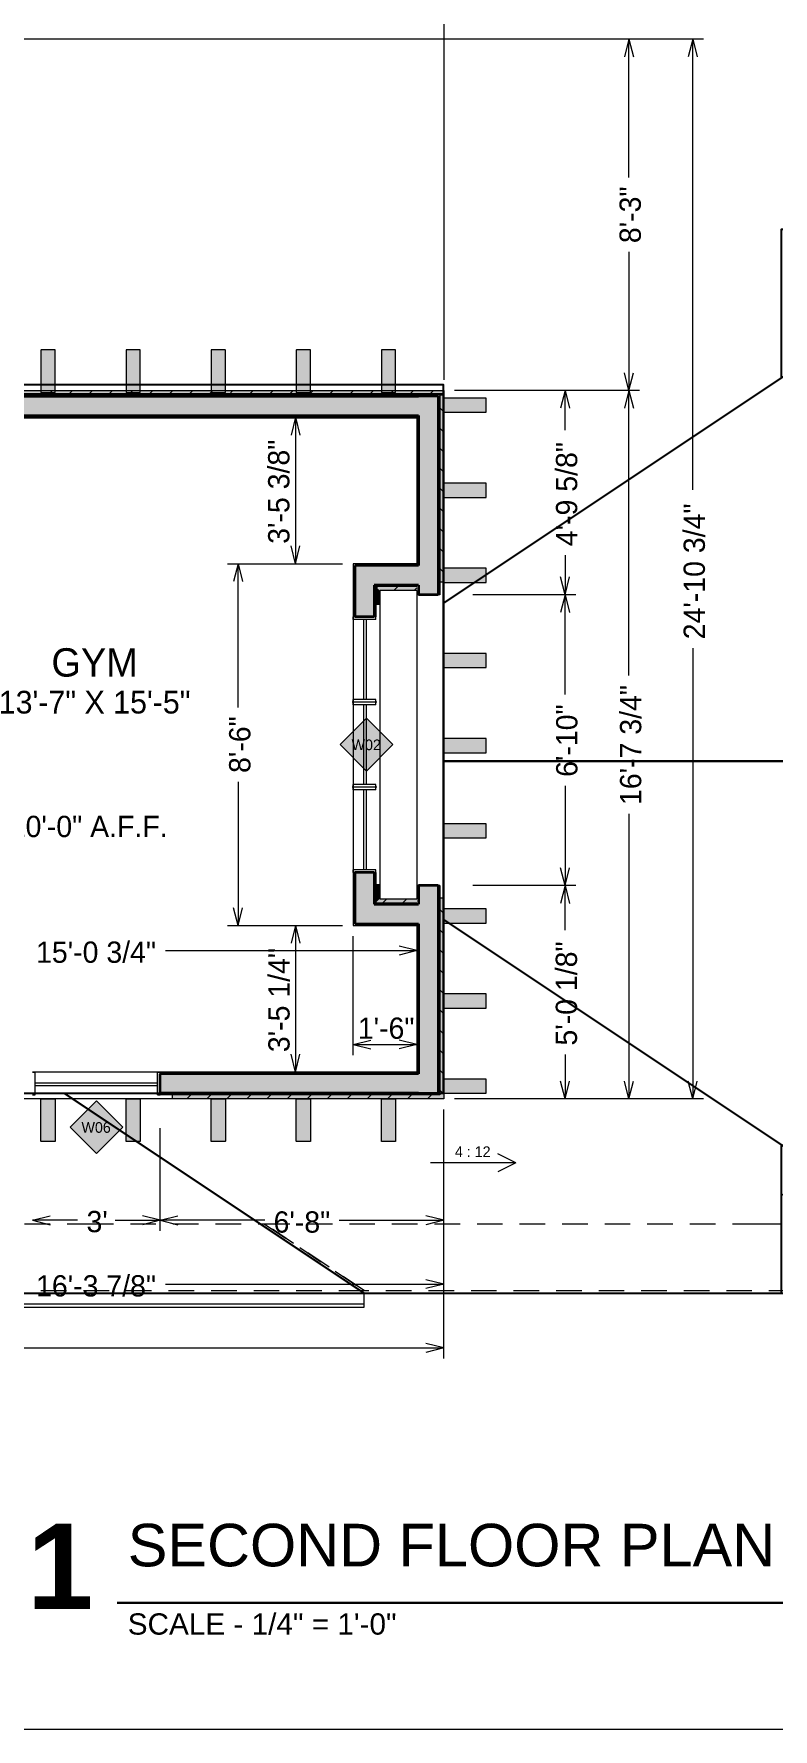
# Model space of a CAD drawing. Header units: inches. Extents: x 0.6 to 35.4, y -22.9 to 0.3.
# Drawn here: x 20.67 to 25.01, y -22.91 to -12.96 of the extents above; entities that cross this region are included whole.
import ezdxf

# ---------------------------------------------------------------- set-up
doc = ezdxf.new("R2010")
doc.units = ezdxf.units.IN
doc.header["$MEASUREMENT"] = 0
doc.linetypes.add('Dash', pattern=[0.225, 0.15, -0.075])
for name, color, linetype, lineweight, true_color in [('CAD_  Default', 7, 'Continuous', 18, 0x000000), ('Layout Box Export Contents', 7, 'Continuous', 0, 0x000000), ('Text', 7, 'Continuous', 9, 0x004080)]:
    doc.layers.add(name, color=color, linetype=linetype, lineweight=lineweight, true_color=true_color)

# ---------------------------------------------------------------- blocks, each defined once
blk = doc.blocks.new('Shaped Corbel 1')
at = {"layer": 'Layout Box Export Contents', "color": 115, "linetype": 'Continuous', "lineweight": 0, "true_color": 0x669270, "transparency": 33554687}
blk.add_lwpolyline([(2.92, 18.5), (2.97, 18.47), (3, 18.42), (3, 0.07), (2.97, 0.02), (2.92, 0), (-2.92, 0), (-2.97, 0.02), (-3, 0.07), (-3, 18.42), (-2.97, 18.47), (-2.92, 18.5)], close=True, dxfattribs=at)
at = {"layer": 'Layout Box Export Contents', "color": 7, "linetype": 'Continuous', "lineweight": 0, "true_color": 0xffffff, "transparency": 33554687}
for points in [[(2.92, 18.5), (3, 18.42), (2.92, 18.5), (-3, 18.42)], [(-2.92, 18.5), (2.92, 18.5), (-2.92, 18.5), (-3, 18.42)], [(-2.92, 18.5), (-3, 18.42), (-2.92, 18.5), (-2.97, 18.47)], [(3, 18.42), (3, 0.07), (3, 18.42), (-3, 0.07)], [(-3, 0.07), (-3, 18.42), (-3, 0.07), (3, 18.42)], [(2.97, 18.47), (3, 18.42), (2.97, 18.47), (2.92, 18.5)], [(-2.92, 0), (-3, 0.07), (-2.92, 0), (2.92, 0)], [(2.92, 0), (-3, 0.07), (2.92, 0), (3, 0.07)], [(-2.92, 0), (-2.97, 0.02), (-2.92, 0), (-3, 0.07)], [(2.97, 0.02), (2.92, 0), (2.97, 0.02), (3, 0.07)]]:
    blk.add_solid(points, dxfattribs=at)

msp = doc.modelspace()

# ---------------------------------------------------------------- linework, layer by layer
at = {"layer": 'CAD_  Default', "lineweight": 30, "transparency": 33554687}
msp.add_line((21.1552, -22.1711), (27.5095, -22.1711), dxfattribs=at)
at = {"layer": 'CAD_  Default', "transparency": 33554687}
msp.add_line((0.6251, -22.9133), (35.385, -22.9133), dxfattribs=at)
at = {"layer": 'Layout Box Export Contents', "color": 176, "linetype": 'Continuous', "lineweight": 18, "true_color": 0x000080, "transparency": 33554687}
for p, q in [((23.0739, -11.8386), (23.0739, -14.9889)), ((23.0739, -12.2136), (23.0739, -14.9889)), ((24.2241, -12.9889), (19.236, -12.9889)), ((24.5991, -12.9889), (19.236, -12.9889)), ((24.1616, -12.9889), (24.1356, -13.0931)), ((24.1616, -12.9889), (24.1877, -13.0931)), ((24.1616, -13.8018), (24.1616, -12.9889)), ((24.5366, -12.9889), (24.5106, -13.0931)), ((24.5366, -12.9889), (24.5627, -13.0931)), ((24.5366, -15.6359), (24.5366, -12.9889)), ((24.1616, -14.2385), (24.1616, -15.0514)), ((24.1616, -15.0514), (24.1356, -14.9472)), ((24.1616, -15.0514), (24.1877, -14.9472)), ((23.8491, -15.0514), (23.1364, -15.0514)), ((24.2241, -15.0514), (23.1364, -15.0514)), ((23.7866, -15.0514), (23.7606, -15.1556)), ((23.7866, -15.0514), (23.8127, -15.1556)), ((23.7866, -15.2842), (23.7866, -15.0514)), ((24.1616, -15.0514), (24.1356, -15.1556)), ((24.1616, -15.0514), (24.1877, -15.1556)), ((24.1616, -16.7253), (24.1616, -15.0514)), ((22.2033, -15.2092), (22.1773, -15.3133)), ((22.2033, -15.2092), (22.2293, -15.3133)), ((22.2033, -15.2092), (22.2033, -16.0693)), ((22.2033, -16.0693), (22.1773, -15.9651)), ((22.2033, -16.0693), (22.2293, -15.9651)), ((23.7866, -16.0184), (23.7866, -16.2513)), ((21.803, -16.0693), (22.4786, -16.0693)), ((21.8655, -16.0693), (21.8395, -16.1735)), ((21.8655, -16.0693), (21.8916, -16.1735)), ((21.8655, -16.9134), (21.8655, -16.0693)), ((22.1408, -16.0693), (22.4786, -16.0693)), ((23.7866, -16.2513), (23.7606, -16.1471)), ((23.7866, -16.2513), (23.8127, -16.1471)), ((23.8491, -16.2513), (23.245, -16.2513)), ((23.7866, -16.2513), (23.7606, -16.3555)), ((23.7866, -16.2513), (23.8127, -16.3555)), ((23.7866, -16.8377), (23.7866, -16.2513)), ((24.5366, -16.5651), (24.5366, -19.2122)), ((21.8655, -17.3501), (21.8655, -18.1943)), ((23.7866, -17.3732), (23.7866, -17.9596)), ((24.1616, -17.5383), (24.1616, -19.2122)), ((23.7866, -17.9596), (23.7606, -17.8555)), ((23.7866, -17.9596), (23.8127, -17.8555)), ((23.8491, -17.9596), (23.245, -17.9596)), ((23.7866, -17.9596), (23.7606, -18.0638)), ((23.7866, -17.9596), (23.8127, -18.0638)), ((23.7866, -18.2207), (23.7866, -17.9596)), ((21.8655, -18.1943), (21.8395, -18.0901)), ((21.8655, -18.1943), (21.8916, -18.0901)), ((21.803, -18.1943), (22.4786, -18.1943)), ((22.1408, -18.1943), (22.4786, -18.1943)), ((22.2033, -18.1943), (22.1773, -18.2985)), ((22.2033, -18.1943), (22.2293, -18.2985)), ((22.2033, -18.1943), (22.2033, -19.0544)), ((22.5411, -18.9555), (22.5411, -18.2568)), ((22.9161, -18.3416), (22.8119, -18.3156)), ((21.4401, -18.3416), (22.9161, -18.3416)), ((22.9161, -18.3416), (22.8119, -18.3677)), ((22.5411, -18.893), (22.6453, -18.867)), ((22.5411, -18.893), (22.6453, -18.9191)), ((22.5411, -18.893), (22.9161, -18.893)), ((22.9161, -18.893), (22.8119, -18.867)), ((22.9161, -18.893), (22.8119, -18.9191)), ((22.2033, -19.0544), (22.1773, -18.9503)), ((22.2033, -19.0544), (22.2293, -18.9503)), ((23.7866, -18.9511), (23.7866, -19.2122)), ((23.7866, -19.2122), (23.7606, -19.108)), ((23.7866, -19.2122), (23.8127, -19.108)), ((24.1616, -19.2122), (24.1356, -19.108)), ((24.1616, -19.2122), (24.1877, -19.108)), ((24.5366, -19.2122), (24.5106, -19.108)), ((24.5366, -19.2122), (24.5627, -19.108)), ((23.8491, -19.2122), (23.1364, -19.2122)), ((24.2241, -19.2122), (23.1364, -19.2122)), ((24.5991, -19.2122), (23.1364, -19.2122)), ((23.0739, -19.9875), (23.0739, -19.2747)), ((23.0739, -20.3625), (23.0739, -19.2747)), ((23.0739, -20.7375), (23.0739, -19.2747)), ((21.4086, -19.9875), (21.4086, -19.3833)), ((20.6586, -19.925), (20.7628, -19.8989)), ((21.4086, -19.925), (21.3044, -19.8989)), ((21.4086, -19.925), (21.5128, -19.8989)), ((23.0739, -19.925), (22.9697, -19.8989)), ((20.6586, -19.925), (20.7628, -19.951)), ((20.9234, -19.925), (20.6586, -19.925)), ((21.1438, -19.925), (21.4086, -19.925)), ((21.4086, -19.925), (21.3044, -19.951)), ((21.4086, -19.925), (21.5128, -19.951)), ((22.0223, -19.925), (21.4086, -19.925)), ((22.4602, -19.925), (23.0739, -19.925)), ((23.0739, -19.925), (22.9697, -19.951)), ((21.4401, -20.3), (23.0739, -20.3)), ((23.0739, -20.3), (22.9697, -20.2739)), ((23.0739, -20.3), (22.9697, -20.326)), ((18.9707, -20.675), (23.0739, -20.675)), ((23.0739, -20.675), (22.9697, -20.6489)), ((23.0739, -20.675), (22.9697, -20.701))]:
    msp.add_line(p, q, dxfattribs=at)
at = {"layer": 'Layout Box Export Contents', "color": 18, "linetype": 'Continuous', "lineweight": 35, "true_color": 0x000000, "transparency": 33554687}
for p, q in [((19.1407, -15.0842), (22.9265, -15.0842)), ((19.1511, -15.0737), (23.0739, -15.0737)), ((23.0411, -15.0842), (22.9265, -15.0842)), ((23.0411, -15.0842), (23.0411, -16.2513)), ((19.0157, -15.2092), (22.9161, -15.2092)), ((19.0261, -15.1987), (22.9265, -15.1987)), ((22.9265, -15.1987), (22.9265, -16.0797)), ((22.6661, -16.0797), (22.5515, -16.0797)), ((22.5515, -16.0797), (22.5515, -16.3818)), ((22.9265, -16.0797), (22.6661, -16.0797)), ((22.9265, -16.1943), (22.6661, -16.1943)), ((22.6661, -16.1943), (22.6661, -16.3818)), ((22.9265, -16.1943), (22.9265, -16.2513)), ((23.0411, -16.2513), (22.9265, -16.2513)), ((22.6661, -16.3818), (22.5515, -16.3818)), ((22.6661, -17.8818), (22.5515, -17.8818)), ((22.5515, -17.8818), (22.5515, -18.1839)), ((22.6661, -17.8818), (22.6661, -18.0693)), ((23.0411, -17.9596), (22.9265, -17.9596)), ((22.9265, -17.9596), (22.9265, -18.0693)), ((23.0411, -17.9596), (23.0411, -19.1794)), ((22.6661, -18.0693), (22.9265, -18.0693)), ((22.5515, -18.1839), (22.6661, -18.1839)), ((22.6661, -18.1839), (22.9265, -18.1839)), ((22.9265, -18.1839), (22.9265, -19.0648)), ((21.4086, -19.1794), (21.4086, -19.0648)), ((22.9265, -19.0648), (21.4086, -19.0648)), ((22.9265, -19.1794), (21.4086, -19.1794)), ((22.9265, -19.1794), (23.0411, -19.1794))]:
    msp.add_line(p, q, dxfattribs=at)
at = {"layer": 'Layout Box Export Contents', "color": 18, "linetype": 'Continuous', "lineweight": 0, "true_color": 0x000000, "transparency": 33554687}
for p, q in [((19.1498, -15.075), (23.0502, -15.075)), ((19.15, -15.0748), (23.0504, -15.0748)), ((19.1735, -15.0514), (23.0739, -15.0514)), ((23.0502, -15.075), (23.0502, -16.2513)), ((23.0504, -15.0748), (23.0504, -16.1784)), ((23.0739, -15.0514), (23.0739, -16.1784)), ((19.0157, -15.2092), (22.9161, -15.2092)), ((22.9161, -15.2092), (22.9161, -16.0693)), ((22.9161, -16.0693), (22.5411, -16.0693)), ((22.5411, -16.0693), (22.5411, -16.3818)), ((22.9161, -16.2034), (22.6752, -16.2034)), ((22.6752, -16.2034), (22.6752, -16.3818)), ((22.9161, -16.2036), (22.6754, -16.2036)), ((22.6754, -16.2036), (22.6754, -16.3089)), ((22.9161, -16.227), (22.6989, -16.227)), ((22.6989, -16.227), (22.6989, -16.3089)), ((22.9161, -16.227), (22.9161, -16.2513)), ((23.0739, -16.1784), (23.0502, -16.1784)), ((22.6989, -16.3089), (22.6752, -16.3089)), ((23.0502, -16.2513), (22.9161, -16.2513)), ((22.6752, -16.3818), (22.5411, -16.3818)), ((22.6752, -17.8818), (22.5411, -17.8818)), ((22.5411, -17.8818), (22.5411, -18.1943)), ((22.6752, -17.8818), (22.6752, -18.0602)), ((22.6989, -17.9547), (22.6752, -17.9547)), ((22.6754, -17.9547), (22.6754, -18.06)), ((22.6989, -17.9547), (22.6989, -18.0365)), ((23.0502, -17.9596), (22.9161, -17.9596)), ((22.9161, -17.9596), (22.9161, -18.0365)), ((23.0502, -17.9596), (23.0502, -19.1885)), ((22.6752, -18.0602), (22.9161, -18.0602)), ((22.6754, -18.06), (22.9161, -18.06)), ((22.6989, -18.0365), (22.9161, -18.0365)), ((23.0739, -18.0325), (23.0502, -18.0325)), ((23.0504, -18.0325), (23.0504, -19.1887)), ((23.0739, -18.0325), (23.0739, -19.2122)), ((22.5411, -18.1943), (22.9161, -18.1943)), ((22.9161, -18.1943), (22.9161, -19.0544)), ((21.4086, -19.1885), (21.4086, -19.0544)), ((22.9161, -19.0544), (21.4086, -19.0544)), ((23.0502, -19.1885), (21.4086, -19.1885)), ((21.4815, -19.2122), (21.4815, -19.1885)), ((23.0504, -19.1887), (21.4815, -19.1887)), ((23.0739, -19.2122), (21.4815, -19.2122))]:
    msp.add_line(p, q, dxfattribs=at)
at = {"layer": 'Layout Box Export Contents', "color": 1, "linetype": 'Continuous', "lineweight": 0, "true_color": 0xff0000, "transparency": 33554687}
for p, q in [((20.7519, -15.0748), (20.7753, -15.0514)), ((20.8698, -15.0748), (20.8932, -15.0514)), ((20.9876, -15.0748), (21.011, -15.0514)), ((21.1055, -15.0748), (21.1289, -15.0514)), ((21.2233, -15.0748), (21.2468, -15.0514)), ((21.3412, -15.0748), (21.3646, -15.0514)), ((21.459, -15.0748), (21.4825, -15.0514)), ((21.5769, -15.0748), (21.6003, -15.0514)), ((21.6947, -15.0748), (21.7182, -15.0514)), ((21.8126, -15.0748), (21.836, -15.0514)), ((21.9304, -15.0748), (21.9539, -15.0514)), ((22.0483, -15.0748), (22.0717, -15.0514)), ((22.1661, -15.0748), (22.1896, -15.0514)), ((22.284, -15.0748), (22.3074, -15.0514)), ((22.4018, -15.0748), (22.4253, -15.0514)), ((22.5197, -15.0748), (22.5431, -15.0514)), ((22.6375, -15.0748), (22.661, -15.0514)), ((22.7554, -15.0748), (22.7788, -15.0514)), ((22.8732, -15.0748), (22.8967, -15.0514)), ((22.9911, -15.0748), (23.0145, -15.0514)), ((23.0739, -15.06), (23.0696, -15.0557)), ((23.0504, -15.1544), (23.0739, -15.1778)), ((23.0504, -15.2722), (23.0739, -15.2957)), ((23.0504, -15.3901), (23.0739, -15.4135)), ((23.0504, -15.5079), (23.0739, -15.5314)), ((23.0504, -15.6258), (23.0739, -15.6492)), ((23.0739, -15.7671), (23.0504, -15.7436)), ((23.0504, -15.8615), (23.0739, -15.8849)), ((23.0739, -16.0028), (23.0504, -15.9793)), ((23.0739, -16.1206), (23.0504, -16.0972)), ((22.6813, -16.2095), (22.6873, -16.2036)), ((22.7817, -16.227), (22.8051, -16.2036)), ((22.8995, -16.227), (22.9161, -16.2105)), ((22.6754, -17.9614), (22.6989, -17.9848)), ((22.7165, -18.06), (22.74, -18.0365)), ((22.8344, -18.06), (22.8578, -18.0365)), ((23.0504, -18.1007), (23.0739, -18.1241)), ((23.0504, -18.2185), (23.0739, -18.242)), ((23.0504, -18.3364), (23.0739, -18.3598)), ((23.0504, -18.4542), (23.0739, -18.4777)), ((23.0739, -18.5955), (23.0504, -18.5721)), ((23.0739, -18.7134), (23.0504, -18.6899)), ((23.0504, -18.8078), (23.0739, -18.8312)), ((23.0504, -18.9256), (23.0739, -18.9491)), ((23.0504, -19.0435), (23.0739, -19.0669)), ((21.5643, -19.2122), (21.5877, -19.1887)), ((21.6822, -19.2122), (21.7056, -19.1887)), ((21.8, -19.2122), (21.8235, -19.1887)), ((21.9179, -19.2122), (21.9413, -19.1887)), ((22.0357, -19.2122), (22.0592, -19.1887)), ((22.1536, -19.2122), (22.177, -19.1887)), ((22.2714, -19.2122), (22.2949, -19.1887)), ((22.3893, -19.2122), (22.4127, -19.1887)), ((22.5071, -19.2122), (22.5306, -19.1887)), ((22.625, -19.2122), (22.6484, -19.1887)), ((22.7428, -19.2122), (22.7663, -19.1887)), ((22.8607, -19.2122), (22.8841, -19.1887)), ((22.9785, -19.2122), (23.002, -19.1887)), ((23.0504, -19.1613), (23.0739, -19.1848))]:
    msp.add_line(p, q, dxfattribs=at)
at = {"layer": 'Layout Box Export Contents', "color": 251, "linetype": 'Continuous', "lineweight": 18, "true_color": 0x4b4b4b, "transparency": 33554687}
for p, q in [((23.0739, -16.1784), (23.0739, -18.0325)), ((22.6989, -16.3089), (22.6989, -16.8818)), ((22.9161, -16.2513), (22.9161, -17.9596)), ((22.5411, -16.3818), (22.5411, -16.8818)), ((22.5411, -16.3974), (22.5411, -16.3818)), ((22.6752, -16.3818), (22.5411, -16.3818)), ((22.6752, -16.3974), (22.5411, -16.3974)), ((22.6044, -16.8662), (22.6044, -16.3974)), ((22.621, -16.8662), (22.621, -16.3974)), ((22.6752, -16.3974), (22.6752, -16.3818)), ((22.6804, -16.8818), (22.5359, -16.8818)), ((22.6804, -16.8818), (22.5359, -16.8818)), ((22.5359, -16.8818), (22.5359, -16.8818)), ((22.5411, -16.8818), (22.5411, -16.8662)), ((22.6752, -16.8662), (22.5411, -16.8662)), ((22.6752, -16.8818), (22.5411, -16.8818)), ((22.5411, -16.8818), (22.5411, -17.3818)), ((22.5411, -16.8974), (22.5411, -16.8818)), ((22.6752, -16.8818), (22.5411, -16.8818)), ((22.6752, -16.8974), (22.5411, -16.8974)), ((22.6044, -17.3662), (22.6044, -16.8974)), ((22.621, -17.3662), (22.621, -16.8974)), ((22.6752, -16.8818), (22.6752, -16.8662)), ((22.6752, -16.8974), (22.6752, -16.8818)), ((22.6804, -16.8818), (22.6804, -16.8818)), ((22.6989, -16.8818), (22.6989, -17.3818)), ((22.6804, -17.3818), (22.5359, -17.3818)), ((22.6804, -17.3818), (22.5359, -17.3818)), ((22.5359, -17.3818), (22.5359, -17.3818)), ((22.5411, -17.3818), (22.5411, -17.3662)), ((22.6752, -17.3662), (22.5411, -17.3662)), ((22.6752, -17.3818), (22.5411, -17.3818)), ((22.5411, -17.3818), (22.5411, -17.8818)), ((22.5411, -17.3974), (22.5411, -17.3818)), ((22.6752, -17.3818), (22.5411, -17.3818)), ((22.6752, -17.3974), (22.5411, -17.3974)), ((22.6044, -17.8662), (22.6044, -17.3974)), ((22.621, -17.8662), (22.621, -17.3974)), ((22.6752, -17.3818), (22.6752, -17.3662)), ((22.6752, -17.3974), (22.6752, -17.3818)), ((22.6804, -17.3818), (22.6804, -17.3818)), ((22.6989, -17.3818), (22.6989, -17.9547)), ((22.5411, -17.8818), (22.5411, -17.8662)), ((22.6752, -17.8662), (22.5411, -17.8662)), ((22.6752, -17.8818), (22.5411, -17.8818)), ((22.6752, -17.8818), (22.6752, -17.8662)), ((21.4086, -19.0544), (20.6586, -19.0544)), ((20.6586, -19.0544), (20.6742, -19.0544)), ((20.6742, -19.1885), (20.6742, -19.0544)), ((21.393, -19.0544), (21.4086, -19.0544)), ((21.393, -19.1885), (21.393, -19.0544)), ((21.4086, -19.1885), (21.4086, -19.0544)), ((21.4815, -19.2122), (20.5857, -19.2122)), ((20.6586, -19.1885), (20.6742, -19.1885)), ((20.6742, -19.1177), (21.393, -19.1177)), ((20.6742, -19.1344), (21.393, -19.1344)), ((21.393, -19.1885), (21.4086, -19.1885))]:
    msp.add_line(p, q, dxfattribs=at)
at = {"layer": 'Layout Box Export Contents', "color": 156, "linetype": 'Continuous', "lineweight": 18, "true_color": 0x004080, "transparency": 33554687}
for q in [(22.9968, -19.5877), (23.3926, -19.5357), (23.3926, -19.6398)]:
    msp.add_line((23.4968, -19.5877), q, dxfattribs=at)
at = {"layer": 'Layout Box Export Contents', "color": 18, "linetype": 'Continuous', "lineweight": 18, "true_color": 0x000000, "transparency": 33554687}
msp.add_line((22.6053, -20.4168), (8.6412, -20.4168), dxfattribs=at)
at = {"layer": 'Layout Box Export Contents', "color": 18, "linetype": 'Continuous', "lineweight": 25, "true_color": 0x000000, "transparency": 33554687}
for points in [[(22.789, -11.7132), (22.789, -12.1971), (24.9, -12.1971), (24.9, -12.1971), (25.0578, -12.1971), (25.0578, -12.1971), (25.4, -12.1971), (25.4, -14.7489), (25.0578, -14.9771), (25.0578, -14.9771), (23.0727, -16.3004), (23.0727, -15.0181), (19.1723, -15.0181), (19.1723, -12.9556), (17.3424, -12.9556), (16.4395, -13.5576), (16.4395, -6.6043), (18.9922, -6.6043), (18.9922, -9.4004), (18.9922, -9.4004), (18.9922, -9.4793), (19.15, -9.4793), (19.15, -9.4793), (21.1136, -9.4793)], [(31.1176, -14.1045), (31.1176, -17.2295), (23.0727, -17.2295), (23.0727, -16.3004), (25.0578, -14.9771), (25.0578, -14.4795), (25.0578, -14.4493), (25.0578, -14.4493), (25.0578, -14.1045)], [(8.7037, -20.3543), (12.8748, -16.1833), (13.924, -16.1833), (13.924, -14.8998), (18.8738, -14.8998), (18.8738, -14.8998), (19.1155, -14.8998), (19.1155, -14.8998), (19.3337, -14.8998), (18.9922, -15.2413), (18.9922, -15.4928), (18.9922, -15.4928), (18.9922, -15.7428), (18.9922, -15.7428), (18.9922, -16.5553), (18.9922, -16.5553), (18.9922, -19.1789), (20.8447, -19.1789), (22.6078, -20.3543)], [(25.0578, -20.3545), (25.0578, -19.4819), (25.0354, -19.467), (25.0354, -19.467), (23.0727, -18.1585), (23.0727, -17.2295), (31.1176, -17.2295), (31.1176, -20.3545)], [(25.0354, -19.467), (25.0354, -19.467), (25.0578, -19.4819), (25.0578, -19.4819), (25.4, -19.71), (25.4, -20.3545), (22.608, -20.3545), (20.8447, -19.1789), (23.0727, -19.1789), (23.0727, -18.1585)]]:
    msp.add_lwpolyline(points, close=True, dxfattribs=at)
at = {"layer": 'Layout Box Export Contents', "color": 18, "linetype": 'Continuous', "lineweight": 18, "true_color": 0x000000, "transparency": 33554687}
msp.add_lwpolyline([(8.6204, -11.9289), (10.2711, -11.9289), (10.2711, -11.9497), (10.2711, -12.0122), (8.7037, -12.0122), (8.7037, -20.3543), (22.6053, -20.3543), (22.6053, -20.4168), (22.6053, -20.4377), (8.6204, -20.4377)], close=True, dxfattribs=at)
at = {"layer": 'Layout Box Export Contents', "color": 156, "linetype": 'Continuous', "lineweight": 9, "true_color": 0x004080, "transparency": 33554687}
for points in [[(22.62, -17.2868), (22.465, -17.1318), (22.62, -16.9768), (22.775, -17.1318)], [(22.62, -17.2868), (22.465, -17.1318), (22.62, -16.9768), (22.775, -17.1318)], [(21.0336, -19.5325), (20.879, -19.3779), (21.0336, -19.2232), (21.1882, -19.3779)], [(21.0336, -19.5325), (20.879, -19.3779), (21.0336, -19.2232), (21.1882, -19.3779)]]:
    msp.add_lwpolyline(points, close=True, dxfattribs=at)
at = {"layer": 'Layout Box Export Contents', "color": 176, "linetype": 'Dash', "lineweight": 18, "true_color": 0x000080, "transparency": 33554687}
for points in [[(22.6081, -20.3388), (22.0199, -19.9467), (24.9104, -19.9467), (25.0578, -19.9467), (25.0578, -19.769), (25.3844, -19.9868), (25.3844, -20.3388)], [(8.7194, -20.3387), (9.1113, -19.9467), (20.9833, -19.9467), (22.0199, -19.9467), (22.6079, -20.3387)]]:
    msp.add_lwpolyline(points, close=True, dxfattribs=at)
at = {"layer": 'Layout Box Export Contents', "color": 253, "linetype": 'Continuous', "lineweight": 35, "true_color": 0x9d9d9d, "transparency": 33554687}
for points in [[(19.0261, -15.0842), (22.9265, -15.0842), (19.0261, -15.1987), (22.9265, -15.1987)], [(23.0411, -15.0842), (23.0411, -16.2513), (22.9265, -15.0842), (22.9265, -16.2513)], [(22.6661, -16.0797), (22.6661, -16.3818), (22.5515, -16.0797), (22.5515, -16.3818)], [(22.9265, -16.1943), (22.6661, -16.1943), (22.9265, -16.0797), (22.6661, -16.0797)], [(22.6661, -17.8818), (22.6661, -18.1839), (22.5515, -17.8818), (22.5515, -18.1839)], [(23.0411, -17.9596), (23.0411, -19.1794), (22.9265, -17.9596), (22.9265, -19.1794)], [(22.6661, -18.0693), (22.9265, -18.0693), (22.6661, -18.1839), (22.9265, -18.1839)], [(22.9265, -19.1794), (21.4086, -19.1794), (22.9265, -19.0648), (21.4086, -19.0648)]]:
    msp.add_solid(points, dxfattribs=at)
at = {"layer": 'Layout Box Export Contents', "color": 7, "linetype": 'Continuous', "lineweight": 35, "true_color": 0xffffff, "transparency": 33554687}
for points in [[(19.1735, -15.0514), (23.0739, -15.0514), (19.15, -15.0748), (23.0504, -15.0748)], [(23.0739, -15.0514), (23.0739, -16.1784), (23.0504, -15.0748), (23.0504, -16.1784)], [(22.9161, -16.227), (22.6989, -16.227), (22.9161, -16.2036), (22.6754, -16.2036)], [(22.6989, -16.227), (22.6989, -16.3089), (22.6754, -16.2036), (22.6754, -16.3089)], [(22.6989, -17.9547), (22.6989, -18.0365), (22.6754, -17.9547), (22.6754, -18.06)], [(22.6989, -18.0365), (22.9161, -18.0365), (22.6754, -18.06), (22.9161, -18.06)], [(23.0739, -18.0325), (23.0739, -19.2122), (23.0504, -18.0325), (23.0504, -19.1887)], [(23.0739, -19.2122), (21.4815, -19.2122), (23.0504, -19.1887), (21.4815, -19.1887)]]:
    msp.add_solid(points, dxfattribs=at)
at = {"layer": 'Layout Box Export Contents', "color": 7, "linetype": 'Continuous', "lineweight": 9, "true_color": 0xffffff, "transparency": 33554687}
for points in [[(22.465, -17.1318), (22.62, -16.9768), (22.465, -17.1318), (22.62, -17.2868)], [(22.62, -17.2868), (22.62, -16.9768), (22.62, -17.2868), (22.775, -17.1318)], [(20.879, -19.3779), (21.0336, -19.2232), (20.879, -19.3779), (21.0336, -19.5325)], [(21.0336, -19.5325), (21.0336, -19.2232), (21.0336, -19.5325), (21.1882, -19.3779)]]:
    msp.add_solid(points, dxfattribs=at)

# ---------------------------------------------------------------- block references
at = {"layer": 'Layout Box Export Contents', "linetype": 'Continuous', "lineweight": 25, "transparency": 33554687, "xscale": -0.01388888930281003, "yscale": 0.01351351290941238}
for p, rotation in [((20.7496, -14.8135), 179.9999999999999), ((21.2496, -14.8135), 179.9999999999999), ((21.7496, -14.8135), 179.9999999999999), ((22.2496, -14.8135), 179.9999999999999), ((22.7496, -14.8135), 179.9999999999999), ((23.3239, -15.1378), 90), ((23.3239, -15.6378), 90), ((23.3239, -16.1378), 90), ((23.3239, -16.6378), 90), ((23.3239, -17.6378), 90), ((23.3239, -18.1378), 90), ((23.3239, -18.6378), 90), ((23.3239, -19.1378), 90)]:
    msp.add_blockref('Shaped Corbel 1', p, dxfattribs=dict(at, rotation=rotation))
at = {"layer": 'Layout Box Export Contents', "linetype": 'Continuous', "lineweight": 0, "transparency": 33554687, "xscale": -0.01388888930281003, "yscale": 0.01351351290941238, "rotation": 90}
msp.add_blockref('Shaped Corbel 1', (23.3239, -17.1378), dxfattribs=at)
at = {"layer": 'Layout Box Export Contents', "linetype": 'Continuous', "lineweight": 25, "transparency": 33554687, "xscale": 0.01388888930281003, "yscale": 0.01351351290941238}
for p in [(20.7496, -19.462), (21.2496, -19.462), (21.7496, -19.462), (22.2496, -19.462), (22.7496, -19.462)]:
    msp.add_blockref('Shaped Corbel 1', p, dxfattribs=at)

# ---------------------------------------------------------------- texts
at = {"layer": 'Layout Box Export Contents', "color": 176, "linetype": 'Continuous', "lineweight": 18, "true_color": 0x000080, "transparency": 33554687, "char_height": 0.125, "attachment_point": 7, "rotation": 90}
for s, insert, width in [('\\fChief Blueprint|b0|i0|c0|p0;8\'-3"', (24.2335, -14.1864), 0.38625), ('\\fChief Blueprint|b0|i0|c0|p0;3\'-5 3/8"', (22.169, -15.9523), 0.67875), ('\\fChief Blueprint|b0|i0|c0|p0;4\'-9 5/8"', (23.8598, -15.9663), 0.67875), ('\\fChief Blueprint|b0|i0|c0|p0;24\'-10 3/4"', (24.6098, -16.513), 0.87375), ('\\fChief Blueprint|b0|i0|c0|p0;16\'-7 3/4"', (24.236, -17.4862), 0.77625), ('\\fChief Blueprint|b0|i0|c0|p0;6\'-10"', (23.861, -17.3211), 0.48375), ('\\fChief Blueprint|b0|i0|c0|p0;8\'-6"', (21.9399, -17.298), 0.38625), ('\\fChief Blueprint|b0|i0|c0|p0;5\'-0 1/8"', (23.8585, -18.899), 0.67875), ('\\fChief Blueprint|b0|i0|c0|p0;3\'-5 1/4"', (22.1702, -18.9375), 0.67875)]:
    msp.add_mtext(s, dxfattribs=dict(at, insert=insert, width=width))
at = {"layer": 'Layout Box Export Contents', "color": 252, "linetype": 'Continuous', "lineweight": 18, "true_color": 0x969696, "transparency": 33554687, "attachment_point": 8}
for s, insert, char_height, width in [('\\fChief Blueprint|b0|i0|c0|p0;GYM\\P', (21.0232, -16.7346), 0.166667, 0.53), ('\\fChief Blueprint|b0|i0|c0|p0;13\'-7" X 15\'-5"\\P', (21.0232, -16.9509), 0.133333, 1.18)]:
    msp.add_mtext(s, dxfattribs=dict(at, insert=insert, char_height=char_height, width=width))
at = {"layer": 'Layout Box Export Contents', "color": 156, "linetype": 'Continuous', "lineweight": 9, "true_color": 0x004080, "transparency": 33554687}
for s, insert, char_height, width, attachment_point in [('\\fChief Blueprint|b0|i0|c0|p0;W02', (22.5328, -17.1649), 0.0625, 0.21875, 7), ('{\\fChief Blueprint|b0|i0|p34;\\C156;\\H0.175562;\\H0.712x;CLG. - 10\'-0" A.F.F.}', (19.986, -17.5497), 0.125, 1.8125, 1), ('\\fChief Blueprint|b0|i0|c0|p0;W06', (20.9461, -19.4122), 0.0625, 0.218125, 7)]:
    msp.add_mtext(s, dxfattribs=dict(at, insert=insert, char_height=char_height, width=width, attachment_point=attachment_point))
at = {"layer": 'Layout Box Export Contents', "color": 176, "linetype": 'Continuous', "lineweight": 18, "true_color": 0x000080, "transparency": 33554687, "char_height": 0.125, "attachment_point": 7}
for s, insert, width in [('\\fChief Blueprint|b0|i0|c0|p0;15\'-0 3/4"', (20.6792, -18.4148), 0.77625), ('\\fChief Blueprint|b0|i0|c0|p0;1\'-6"', (22.5692, -18.8612), 0.38625), ("\\fChief Blueprint|b0|i0|c0|p0;3'", (20.9755, -19.9969), 0.13875), ('\\fChief Blueprint|b0|i0|c0|p0;6\'-8"', (22.0744, -19.9994), 0.38625), ('\\fChief Blueprint|b0|i0|c0|p0;16\'-3 7/8"', (20.6792, -20.3744), 0.77625)]:
    msp.add_mtext(s, dxfattribs=dict(at, insert=insert, width=width))
at = {"layer": 'Layout Box Export Contents', "color": 156, "linetype": 'Continuous', "lineweight": 18, "true_color": 0x004080, "transparency": 33554687, "insert": (23.1399, -19.5536), "char_height": 0.0625, "width": 0.219375, "attachment_point": 7}
msp.add_mtext('\\fChief Blueprint|b0|i0|c0|p0;4 : 12\\P', dxfattribs=at)
at = {"layer": 'Text', "transparency": 33554687, "attachment_point": 1}
for s, insert, char_height, width in [('{\\fArial|b1|i0|p34;\\C156;\\H0.698324;\\H0.716x;01}', (20.2391, -21.7076), 0.5, 0.978631), ('{\\fArial|b0|i0|p34;\\C156;\\H0.349162;\\H0.716x;SECOND FLOOR PLAN}', (21.2177, -21.7076), 0.25, 6.124564), ('{\\fArial|b0|i0|p34;\\C156;\\H0.174581;\\H0.716x;SCALE - 1/4" = 1\'-0"}', (21.2177, -22.2336), 0.125, 2.217102)]:
    msp.add_mtext(s, dxfattribs=dict(at, insert=insert, char_height=char_height, width=width))

doc.saveas('drawing.dxf')
